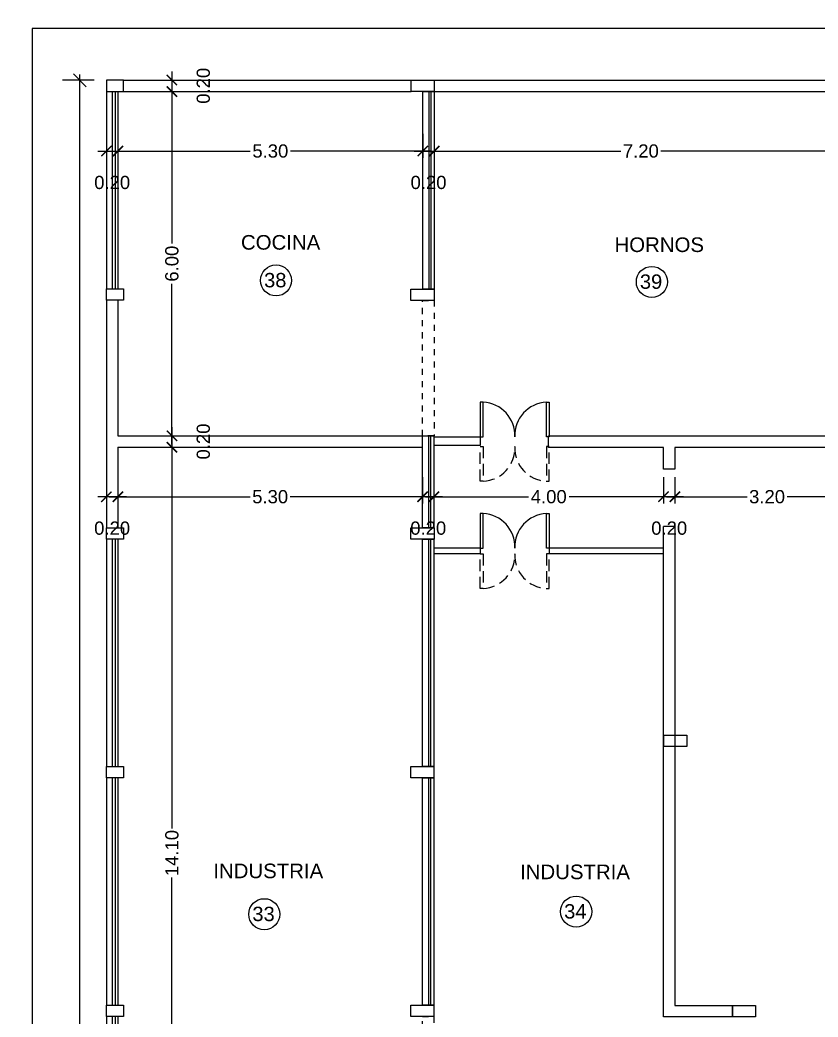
# Model space of a CAD drawing. Extents: x -106 to 115, y -156 to 65.
# Drawn here: x -16.49 to -2.61, y -26.3 to -8.97 of the extents above; entities that cross this region are included whole.
import ezdxf
from ezdxf.enums import TextEntityAlignment as Align

# ---------------------------------------------------------------- set-up
doc = ezdxf.new("R2010")
doc.units = 0
doc.header["$LTSCALE"] = 100
doc.header["$MEASUREMENT"] = 0
doc.linetypes.add('HIDDEN', pattern=[0.375, 0.25, -0.125])
doc.linetypes.add('MCDASH01', pattern=[0.002117, 0.001058, -0.001058])
doc.layers.get('0').update_dxf_attribs({"color": 9, "linetype": 'CONTINUOUS'})
doc.layers.get('DEFPOINTS').update_dxf_attribs({"color": 9, "linetype": 'CONTINUOUS'})
for name, color, linetype in [('COTAS', 9, 'CONTINUOUS'), ('MUROS', 9, 'CONTINUOUS'), ('PUERTAS', 9, 'CONTINUOUS'), ('texto', 9, 'CONTINUOUS'), ('UNTITLED-1', 9, 'CONTINUOUS')]:
    doc.layers.add(name, color=color, linetype=linetype)
doc.styles.get("Standard").update_dxf_attribs({"font": 'arial.ttf'})
doc.dimstyles.get("Standard").update_dxf_attribs({"dimtxt": 0.23, "dimasz": 0.18, "dimexe": 0.12, "dimexo": 0.2, "dimgap": 0.05, "dimtad": 0, "dimzin": 0, "dimdsep": 46, "dimtxsty": 'Standard', "dimblk": 'ARCHTICK', "dimcen": 0.09, "dimdle": 0.15, "dimadec": 0, "dimazin": 0, "dimtfac": 1, "dimtofl": 0, "dimtmove": 2, "dimatfit": 3, "dimfxl": 1, "dimtolj": 1, "dimtzin": 0, "dimarcsym": 0})

# ---------------------------------------------------------------- blocks, each defined once
blk = doc.blocks.new('_ARCHTICK')
at = {"color": 0, "linetype": 'ByBlock', "const_width": 0.15}
blk.add_lwpolyline([(-0.5, -0.5), (0.5, 0.5)], dxfattribs=at)
blk = doc.blocks.new('*D158')
at = {"layer": 'COTAS', "color": 0, "linetype": 'Continuous', "lineweight": -2, "transparency": 16777216}
for p, q in [((-5.097, -16.918), (-5.097, -17.377)), ((-1.893, -16.918), (-1.893, -17.377)), ((-5.247, -17.257), (-3.843, -17.257)), ((-1.743, -17.257), (-3.147, -17.257))]:
    blk.add_line(p, q, dxfattribs=at)
at = {"layer": 'DEFPOINTS', "color": 0, "linetype": 'Continuous', "transparency": 16777216}
for p in [(-5.097, -16.718), (-1.893, -16.718), (-5.097, -17.257)]:
    blk.add_point(p, dxfattribs=at)
at = {"layer": 'COTAS', "color": 0, "linetype": 'Continuous', "lineweight": -2, "transparency": 16777216, "xscale": 0.18, "yscale": 0.18, "zscale": 0.18, "rotation": 180}
blk.add_blockref('_ARCHTICK', (-5.097, -17.257), dxfattribs=at)
at = {"layer": 'COTAS', "color": 0, "linetype": 'Continuous', "lineweight": -2, "transparency": 16777216, "xscale": 0.18, "yscale": 0.18, "zscale": 0.18}
blk.add_blockref('_ARCHTICK', (-1.893, -17.257), dxfattribs=at)
at = {"layer": 'COTAS', "color": 0, "linetype": 'Continuous', "transparency": 16777216, "insert": (-3.495, -17.257), "char_height": 0.23, "attachment_point": 5}
blk.add_mtext('\\A1;3.20', dxfattribs=at)
blk = doc.blocks.new('*D159')
at = {"layer": 'COTAS', "color": 0, "linetype": 'Continuous', "lineweight": -2, "transparency": 16777216}
for p, q in [((-5.297, -16.918), (-5.297, -17.377)), ((-5.097, -16.918), (-5.097, -17.377)), ((-4.947, -17.257), (-5.447, -17.257))]:
    blk.add_line(p, q, dxfattribs=at)
at = {"layer": 'DEFPOINTS', "color": 0, "linetype": 'Continuous', "transparency": 16777216}
for p in [(-5.297, -16.718), (-5.097, -16.718), (-5.297, -17.257)]:
    blk.add_point(p, dxfattribs=at)
at = {"layer": 'COTAS', "color": 0, "linetype": 'Continuous', "lineweight": -2, "transparency": 16777216, "xscale": 0.18, "yscale": 0.18, "zscale": 0.18, "rotation": 180}
blk.add_blockref('_ARCHTICK', (-5.297, -17.257), dxfattribs=at)
at = {"layer": 'COTAS', "color": 0, "linetype": 'Continuous', "lineweight": -2, "transparency": 16777216, "xscale": 0.18, "yscale": 0.18, "zscale": 0.18}
blk.add_blockref('_ARCHTICK', (-5.097, -17.257), dxfattribs=at)
at = {"layer": 'COTAS', "color": 0, "linetype": 'Continuous', "transparency": 16777216, "insert": (-5.197, -17.804), "char_height": 0.23, "attachment_point": 5}
blk.add_mtext('\\A1;0.20', dxfattribs=at)
blk = doc.blocks.new('*D160')
at = {"layer": 'COTAS', "color": 0, "linetype": 'Continuous', "lineweight": -2, "transparency": 16777216}
for p, q in [((-9.289, -16.918), (-9.289, -17.377)), ((-5.297, -16.918), (-5.297, -17.377)), ((-9.439, -17.257), (-7.646, -17.257)), ((-5.147, -17.257), (-6.94, -17.257))]:
    blk.add_line(p, q, dxfattribs=at)
at = {"layer": 'DEFPOINTS', "color": 0, "linetype": 'Continuous', "transparency": 16777216}
for p in [(-9.289, -16.718), (-5.297, -16.718), (-9.289, -17.257)]:
    blk.add_point(p, dxfattribs=at)
at = {"layer": 'COTAS', "color": 0, "linetype": 'Continuous', "lineweight": -2, "transparency": 16777216, "xscale": 0.18, "yscale": 0.18, "zscale": 0.18, "rotation": 180}
blk.add_blockref('_ARCHTICK', (-9.289, -17.257), dxfattribs=at)
at = {"layer": 'COTAS', "color": 0, "linetype": 'Continuous', "lineweight": -2, "transparency": 16777216, "xscale": 0.18, "yscale": 0.18, "zscale": 0.18}
blk.add_blockref('_ARCHTICK', (-5.297, -17.257), dxfattribs=at)
at = {"layer": 'COTAS', "color": 0, "linetype": 'Continuous', "transparency": 16777216, "insert": (-7.293, -17.257), "char_height": 0.23, "attachment_point": 5}
blk.add_mtext('\\A1;4.00', dxfattribs=at)
blk = doc.blocks.new('*D161')
at = {"layer": 'COTAS', "color": 0, "linetype": 'Continuous', "lineweight": -2, "transparency": 16777216}
for p, q in [((-9.489, -16.918), (-9.489, -17.377)), ((-9.289, -16.918), (-9.289, -17.377)), ((-9.139, -17.257), (-9.639, -17.257))]:
    blk.add_line(p, q, dxfattribs=at)
at = {"layer": 'DEFPOINTS', "color": 0, "linetype": 'Continuous', "transparency": 16777216}
for p in [(-9.489, -16.718), (-9.289, -16.718), (-9.489, -17.257)]:
    blk.add_point(p, dxfattribs=at)
at = {"layer": 'COTAS', "color": 0, "linetype": 'Continuous', "lineweight": -2, "transparency": 16777216, "xscale": 0.18, "yscale": 0.18, "zscale": 0.18, "rotation": 180}
blk.add_blockref('_ARCHTICK', (-9.489, -17.257), dxfattribs=at)
at = {"layer": 'COTAS', "color": 0, "linetype": 'Continuous', "lineweight": -2, "transparency": 16777216, "xscale": 0.18, "yscale": 0.18, "zscale": 0.18}
blk.add_blockref('_ARCHTICK', (-9.289, -17.257), dxfattribs=at)
at = {"layer": 'COTAS', "color": 0, "linetype": 'Continuous', "transparency": 16777216, "insert": (-9.389, -17.804), "char_height": 0.23, "attachment_point": 5}
blk.add_mtext('\\A1;0.20', dxfattribs=at)
blk = doc.blocks.new('*D162')
at = {"layer": 'COTAS', "color": 0, "linetype": 'Continuous', "lineweight": -2, "transparency": 16777216}
for p, q in [((-14.788, -16.918), (-14.788, -17.377)), ((-9.489, -16.918), (-9.489, -17.377)), ((-14.938, -17.257), (-12.487, -17.257)), ((-9.339, -17.257), (-11.79, -17.257))]:
    blk.add_line(p, q, dxfattribs=at)
at = {"layer": 'DEFPOINTS', "color": 0, "linetype": 'Continuous', "transparency": 16777216}
for p in [(-14.788, -16.718), (-9.489, -16.718), (-14.788, -17.257)]:
    blk.add_point(p, dxfattribs=at)
at = {"layer": 'COTAS', "color": 0, "linetype": 'Continuous', "lineweight": -2, "transparency": 16777216, "xscale": 0.18, "yscale": 0.18, "zscale": 0.18, "rotation": 180}
blk.add_blockref('_ARCHTICK', (-14.788, -17.257), dxfattribs=at)
at = {"layer": 'COTAS', "color": 0, "linetype": 'Continuous', "lineweight": -2, "transparency": 16777216, "xscale": 0.18, "yscale": 0.18, "zscale": 0.18}
blk.add_blockref('_ARCHTICK', (-9.489, -17.257), dxfattribs=at)
at = {"layer": 'COTAS', "color": 0, "linetype": 'Continuous', "transparency": 16777216, "insert": (-12.139, -17.257), "char_height": 0.23, "attachment_point": 5}
blk.add_mtext('\\A1;5.30', dxfattribs=at)
blk = doc.blocks.new('*D163')
at = {"layer": 'COTAS', "color": 0, "linetype": 'Continuous', "lineweight": -2, "transparency": 16777216}
for p, q in [((-14.988, -16.918), (-14.988, -17.377)), ((-14.788, -16.918), (-14.788, -17.377)), ((-14.638, -17.257), (-15.138, -17.257))]:
    blk.add_line(p, q, dxfattribs=at)
at = {"layer": 'DEFPOINTS', "color": 0, "linetype": 'Continuous', "transparency": 16777216}
for p in [(-14.988, -16.718), (-14.788, -16.718), (-14.988, -17.257)]:
    blk.add_point(p, dxfattribs=at)
at = {"layer": 'COTAS', "color": 0, "linetype": 'Continuous', "lineweight": -2, "transparency": 16777216, "xscale": 0.18, "yscale": 0.18, "zscale": 0.18, "rotation": 180}
blk.add_blockref('_ARCHTICK', (-14.988, -17.257), dxfattribs=at)
at = {"layer": 'COTAS', "color": 0, "linetype": 'Continuous', "lineweight": -2, "transparency": 16777216, "xscale": 0.18, "yscale": 0.18, "zscale": 0.18}
blk.add_blockref('_ARCHTICK', (-14.788, -17.257), dxfattribs=at)
at = {"layer": 'COTAS', "color": 0, "linetype": 'Continuous', "transparency": 16777216, "insert": (-14.888, -17.804), "char_height": 0.23, "attachment_point": 5}
blk.add_mtext('\\A1;0.20', dxfattribs=at)
blk = doc.blocks.new('*D164')
at = {"layer": 'COTAS', "color": 0, "linetype": 'Continuous', "lineweight": -2, "transparency": 16777216}
for p, q in [((-14.987, -10.948), (-14.987, -11.367)), ((-14.787, -10.948), (-14.787, -11.367)), ((-15.137, -11.247), (-14.637, -11.247))]:
    blk.add_line(p, q, dxfattribs=at)
at = {"layer": 'DEFPOINTS', "color": 0, "linetype": 'Continuous', "transparency": 16777216}
for p in [(-14.987, -10.748), (-14.787, -10.748), (-14.787, -11.247)]:
    blk.add_point(p, dxfattribs=at)
at = {"layer": 'COTAS', "color": 0, "linetype": 'Continuous', "lineweight": -2, "transparency": 16777216, "xscale": 0.18, "yscale": 0.18, "zscale": 0.18, "rotation": 180}
blk.add_blockref('_ARCHTICK', (-14.987, -11.247), dxfattribs=at)
at = {"layer": 'COTAS', "color": 0, "linetype": 'Continuous', "lineweight": -2, "transparency": 16777216, "xscale": 0.18, "yscale": 0.18, "zscale": 0.18}
blk.add_blockref('_ARCHTICK', (-14.787, -11.247), dxfattribs=at)
at = {"layer": 'COTAS', "color": 0, "linetype": 'Continuous', "transparency": 16777216, "insert": (-14.887, -11.794), "char_height": 0.23, "attachment_point": 5}
blk.add_mtext('\\A1;0.20', dxfattribs=at)
blk = doc.blocks.new('*D165')
at = {"layer": 'COTAS', "color": 0, "linetype": 'Continuous', "lineweight": -2, "transparency": 16777216}
for p, q in [((-14.787, -10.948), (-14.787, -11.367)), ((-9.484, -10.948), (-9.484, -11.367)), ((-14.937, -11.247), (-12.484, -11.247)), ((-9.334, -11.247), (-11.787, -11.247))]:
    blk.add_line(p, q, dxfattribs=at)
at = {"layer": 'DEFPOINTS', "color": 0, "linetype": 'Continuous', "transparency": 16777216}
for p in [(-14.787, -10.748), (-9.484, -10.748), (-9.484, -11.247)]:
    blk.add_point(p, dxfattribs=at)
at = {"layer": 'COTAS', "color": 0, "linetype": 'Continuous', "lineweight": -2, "transparency": 16777216, "xscale": 0.18, "yscale": 0.18, "zscale": 0.18, "rotation": 180}
blk.add_blockref('_ARCHTICK', (-14.787, -11.247), dxfattribs=at)
at = {"layer": 'COTAS', "color": 0, "linetype": 'Continuous', "lineweight": -2, "transparency": 16777216, "xscale": 0.18, "yscale": 0.18, "zscale": 0.18}
blk.add_blockref('_ARCHTICK', (-9.484, -11.247), dxfattribs=at)
at = {"layer": 'COTAS', "color": 0, "linetype": 'Continuous', "transparency": 16777216, "insert": (-12.136, -11.247), "char_height": 0.23, "attachment_point": 5}
blk.add_mtext('\\A1;5.30', dxfattribs=at)
blk = doc.blocks.new('*D166')
at = {"layer": 'COTAS', "color": 0, "linetype": 'Continuous', "lineweight": -2, "transparency": 16777216}
for p, q in [((-9.484, -10.948), (-9.484, -11.367)), ((-9.284, -10.948), (-9.284, -11.367)), ((-9.634, -11.247), (-9.134, -11.247))]:
    blk.add_line(p, q, dxfattribs=at)
at = {"layer": 'DEFPOINTS', "color": 0, "linetype": 'Continuous', "transparency": 16777216}
for p in [(-9.484, -10.748), (-9.284, -10.748), (-9.284, -11.247)]:
    blk.add_point(p, dxfattribs=at)
at = {"layer": 'COTAS', "color": 0, "linetype": 'Continuous', "lineweight": -2, "transparency": 16777216, "xscale": 0.18, "yscale": 0.18, "zscale": 0.18, "rotation": 180}
blk.add_blockref('_ARCHTICK', (-9.484, -11.247), dxfattribs=at)
at = {"layer": 'COTAS', "color": 0, "linetype": 'Continuous', "lineweight": -2, "transparency": 16777216, "xscale": 0.18, "yscale": 0.18, "zscale": 0.18}
blk.add_blockref('_ARCHTICK', (-9.284, -11.247), dxfattribs=at)
at = {"layer": 'COTAS', "color": 0, "linetype": 'Continuous', "transparency": 16777216, "insert": (-9.384, -11.794), "char_height": 0.23, "attachment_point": 5}
blk.add_mtext('\\A1;0.20', dxfattribs=at)
blk = doc.blocks.new('*D167')
at = {"layer": 'COTAS', "color": 0, "linetype": 'Continuous', "lineweight": -2, "transparency": 16777216}
for p, q in [((-9.284, -10.948), (-9.284, -11.367)), ((-2.097, -10.948), (-2.097, -11.367)), ((-9.434, -11.247), (-6.038, -11.247)), ((-1.947, -11.247), (-5.343, -11.247))]:
    blk.add_line(p, q, dxfattribs=at)
at = {"layer": 'DEFPOINTS', "color": 0, "linetype": 'Continuous', "transparency": 16777216}
for p in [(-9.284, -10.748), (-2.097, -10.748), (-2.097, -11.247)]:
    blk.add_point(p, dxfattribs=at)
at = {"layer": 'COTAS', "color": 0, "linetype": 'Continuous', "lineweight": -2, "transparency": 16777216, "xscale": 0.18, "yscale": 0.18, "zscale": 0.18, "rotation": 180}
blk.add_blockref('_ARCHTICK', (-9.284, -11.247), dxfattribs=at)
at = {"layer": 'COTAS', "color": 0, "linetype": 'Continuous', "lineweight": -2, "transparency": 16777216, "xscale": 0.18, "yscale": 0.18, "zscale": 0.18}
blk.add_blockref('_ARCHTICK', (-2.097, -11.247), dxfattribs=at)
at = {"layer": 'COTAS', "color": 0, "linetype": 'Continuous', "transparency": 16777216, "insert": (-5.691, -11.247), "char_height": 0.23, "attachment_point": 5}
blk.add_mtext('\\A1;7.20', dxfattribs=at)
blk = doc.blocks.new('*D170')
at = {"layer": 'COTAS', "color": 0, "linetype": 'Continuous', "lineweight": -2, "transparency": 16777216}
for p, q in [((-13.848, -9.862), (-13.848, -10.362)), ((-14.212, -10.012), (-13.728, -10.012)), ((-14.212, -10.212), (-13.728, -10.212))]:
    blk.add_line(p, q, dxfattribs=at)
at = {"layer": 'DEFPOINTS', "color": 0, "linetype": 'Continuous', "transparency": 16777216}
for p in [(-14.412, -10.012), (-14.412, -10.212), (-13.848, -10.212)]:
    blk.add_point(p, dxfattribs=at)
at = {"layer": 'COTAS', "color": 0, "linetype": 'Continuous', "lineweight": -2, "transparency": 16777216, "xscale": 0.18, "yscale": 0.18, "zscale": 0.18}
for p, rotation in [((-13.848, -10.012), 90), ((-13.848, -10.212), 270)]:
    blk.add_blockref('_ARCHTICK', p, dxfattribs=dict(at, rotation=rotation))
at = {"layer": 'COTAS', "color": 0, "linetype": 'Continuous', "transparency": 16777216, "insert": (-13.301, -10.112), "char_height": 0.23, "attachment_point": 5, "rotation": 90}
blk.add_mtext('\\A1;0.20', dxfattribs=at)
blk = doc.blocks.new('*D171')
at = {"layer": 'COTAS', "color": 0, "linetype": 'Continuous', "lineweight": -2, "transparency": 16777216}
for p, q in [((-14.212, -10.212), (-13.728, -10.212)), ((-13.848, -10.062), (-13.848, -12.856)), ((-13.848, -16.347), (-13.848, -13.554)), ((-14.212, -16.197), (-13.728, -16.197))]:
    blk.add_line(p, q, dxfattribs=at)
at = {"layer": 'DEFPOINTS', "color": 0, "linetype": 'Continuous', "transparency": 16777216}
for p in [(-14.412, -10.212), (-14.412, -16.197), (-13.848, -16.197)]:
    blk.add_point(p, dxfattribs=at)
at = {"layer": 'COTAS', "color": 0, "linetype": 'Continuous', "lineweight": -2, "transparency": 16777216, "xscale": 0.18, "yscale": 0.18, "zscale": 0.18}
for p, rotation in [((-13.848, -10.212), 90), ((-13.848, -16.197), 270)]:
    blk.add_blockref('_ARCHTICK', p, dxfattribs=dict(at, rotation=rotation))
at = {"layer": 'COTAS', "color": 0, "linetype": 'Continuous', "transparency": 16777216, "insert": (-13.848, -13.205), "char_height": 0.23, "attachment_point": 5, "rotation": 90}
blk.add_mtext('\\A1;6.00', dxfattribs=at)
blk = doc.blocks.new('*D172')
at = {"layer": 'COTAS', "color": 0, "linetype": 'Continuous', "lineweight": -2, "transparency": 16777216}
for p, q in [((-13.848, -16.047), (-13.848, -16.547)), ((-14.212, -16.197), (-13.728, -16.197)), ((-14.212, -16.397), (-13.728, -16.397))]:
    blk.add_line(p, q, dxfattribs=at)
at = {"layer": 'DEFPOINTS', "color": 0, "linetype": 'Continuous', "transparency": 16777216}
for p in [(-14.412, -16.197), (-14.412, -16.397), (-13.848, -16.397)]:
    blk.add_point(p, dxfattribs=at)
at = {"layer": 'COTAS', "color": 0, "linetype": 'Continuous', "lineweight": -2, "transparency": 16777216, "xscale": 0.18, "yscale": 0.18, "zscale": 0.18}
for p, rotation in [((-13.848, -16.197), 90), ((-13.848, -16.397), 270)]:
    blk.add_blockref('_ARCHTICK', p, dxfattribs=dict(at, rotation=rotation))
at = {"layer": 'COTAS', "color": 0, "linetype": 'Continuous', "transparency": 16777216, "insert": (-13.301, -16.297), "char_height": 0.23, "attachment_point": 5, "rotation": 90}
blk.add_mtext('\\A1;0.20', dxfattribs=at)
blk = doc.blocks.new('*D173')
at = {"layer": 'COTAS', "color": 0, "linetype": 'Continuous', "lineweight": -2, "transparency": 16777216}
for p, q in [((-13.848, -16.247), (-13.848, -23.026)), ((-14.212, -16.397), (-13.728, -16.397)), ((-13.848, -30.657), (-13.848, -23.879)), ((-14.212, -30.507), (-13.728, -30.507))]:
    blk.add_line(p, q, dxfattribs=at)
at = {"layer": 'DEFPOINTS', "color": 0, "linetype": 'Continuous', "transparency": 16777216}
for p in [(-14.412, -16.397), (-14.412, -30.507), (-13.848, -30.507)]:
    blk.add_point(p, dxfattribs=at)
at = {"layer": 'COTAS', "color": 0, "linetype": 'Continuous', "lineweight": -2, "transparency": 16777216, "xscale": 0.18, "yscale": 0.18, "zscale": 0.18}
for p, rotation in [((-13.848, -16.397), 90), ((-13.848, -30.507), 270)]:
    blk.add_blockref('_ARCHTICK', p, dxfattribs=dict(at, rotation=rotation))
at = {"layer": 'COTAS', "color": 0, "linetype": 'Continuous', "transparency": 16777216, "insert": (-13.848, -23.452), "char_height": 0.23, "attachment_point": 5, "rotation": 90}
blk.add_mtext('\\A1;14.10', dxfattribs=at)

msp = doc.modelspace()

# ---------------------------------------------------------------- linework, layer by layer
at = {"linetype": 'Continuous'}
for p, q in [((-14.688, -10.012), (-9.685, -10.012)), ((-9.284, -10.012), (-2.093, -10.012)), ((-14.987, -10.212), (-14.988, -13.642)), ((-14.887, -10.212), (-14.888, -13.642)), ((-14.837, -10.213), (-14.838, -13.643)), ((-14.787, -10.213), (-14.788, -13.643)), ((-14.688, -10.212), (-9.685, -10.212)), ((-9.284, -10.212), (-2.093, -10.212)), ((-14.988, -13.842), (-14.988, -17.796)), ((-14.788, -13.842), (-14.788, -16.197)), ((-14.788, -16.197), (-9.489, -16.197)), ((-14.788, -16.397), (-9.489, -16.397)), ((-14.788, -16.397), (-14.788, -17.796)), ((-14.988, -17.996), (-14.988, -21.944)), ((-14.888, -17.996), (-14.888, -21.944)), ((-14.838, -17.996), (-14.838, -21.944)), ((-14.788, -17.996), (-14.788, -21.944)), ((-14.988, -22.144), (-14.988, -26.094)), ((-14.888, -22.146), (-14.888, -26.094)), ((-14.838, -22.146), (-14.838, -26.094)), ((-14.788, -22.146), (-14.788, -26.094)), ((-14.988, -26.294), (-14.988, -30.507)), ((-14.888, -26.294), (-14.888, -30.507)), ((-14.838, -26.294), (-14.838, -30.507)), ((-14.788, -26.294), (-14.788, -30.507))]:
    msp.add_line(p, q, dxfattribs=at)
for points in [[(-14.688, -10.012), (-14.987, -10.012), (-14.987, -10.212), (-14.688, -10.212)], [(-9.685, -10.012), (-9.284, -10.012), (-9.284, -10.21), (-9.685, -10.21)], [(-14.988, -13.642), (-14.688, -13.642), (-14.688, -13.842), (-14.988, -13.842)], [(-14.988, -17.796), (-14.688, -17.796), (-14.688, -17.996), (-14.988, -17.996)], [(-14.988, -21.944), (-14.688, -21.944), (-14.688, -22.144), (-14.988, -22.144)], [(-14.988, -26.094), (-14.688, -26.094), (-14.688, -26.294), (-14.988, -26.294)]]:
    msp.add_lwpolyline(points, close=True, dxfattribs=at)
at = {"layer": 'MUROS', "linetype": 'Continuous'}
for p, q in [((-8.483, -18.15), (-9.289, -18.15)), ((-8.483, -18.15), (-8.483, -18.25)), ((-5.297, -18.15), (-7.283, -18.15)), ((-7.283, -18.15), (-7.283, -18.25)), ((-8.483, -18.25), (-9.289, -18.25)), ((-5.297, -18.25), (-7.283, -18.25))]:
    msp.add_line(p, q, dxfattribs=at)
at = {"layer": 'PUERTAS', "linetype": 'Continuous'}
for points in [[(-8.483, -16.214), (-8.433, -16.214), (-8.433, -15.614), (-8.483, -15.614)], [(-7.283, -16.214), (-7.333, -16.214), (-7.333, -15.614), (-7.283, -15.614)], [(-8.483, -18.15), (-8.433, -18.15), (-8.433, -17.55), (-8.483, -17.55)], [(-7.283, -18.15), (-7.333, -18.15), (-7.333, -17.55), (-7.283, -17.55)]]:
    msp.add_lwpolyline(points, close=True, dxfattribs=at)
at = {"layer": 'PUERTAS', "linetype": 'HIDDEN', "ltscale": 0.008}
for points in [[(-8.483, -16.386), (-8.433, -16.386), (-8.433, -16.986), (-8.483, -16.986)], [(-7.283, -16.386), (-7.333, -16.386), (-7.333, -16.986), (-7.283, -16.986)], [(-8.483, -18.25), (-8.433, -18.25), (-8.433, -18.85), (-8.483, -18.85)], [(-7.283, -18.25), (-7.333, -18.25), (-7.333, -18.85), (-7.283, -18.85)]]:
    msp.add_lwpolyline(points, close=True, dxfattribs=at)
at = {"layer": 'PUERTAS', "linetype": 'Continuous'}
for centre, start, end in [((-8.458, -16.189), 357.5104, 87.5104), ((-7.308, -16.189), 92.4896, 182.4896), ((-8.458, -18.125), 357.5104, 87.5104), ((-7.308, -18.125), 92.4896, 182.4896)]:
    msp.add_arc(centre, 0.576, start, end, dxfattribs=at)
at = {"layer": 'PUERTAS', "linetype": 'HIDDEN', "ltscale": 0.008}
for centre, start, end in [((-8.458, -16.411), 272.4896, 2.4896), ((-7.308, -16.411), 177.5104, 267.5104), ((-8.458, -18.275), 272.4896, 2.4896), ((-7.308, -18.275), 177.5104, 267.5104)]:
    msp.add_arc(centre, 0.576, start, end, dxfattribs=at)
at = {"layer": 'texto', "linetype": 'Continuous'}
for centre, radius in [((4.578, -45.728), 110.721), ((-12.037, -13.496), 0.27), ((-5.499, -13.522), 0.27), ((-12.241, -24.515), 0.27), ((-6.816, -24.47), 0.27)]:
    msp.add_circle(centre, radius, dxfattribs=at)
at = {"layer": 'UNTITLED-1', "linetype": 'Continuous'}
for p, q in [((-16.28, -9.114), (-16.28, -34.937)), ((13.603, -9.114), (-16.28, -9.114)), ((-15.2, -10.017), (-15.75, -10.017)), ((-15.45, -10.017), (-15.45, -9.917)), ((-15.45, -46.517), (-15.45, -10.017))]:
    msp.add_line(p, q, dxfattribs=at)
at = {"layer": 'UNTITLED-1'}
msp.add_line((-15.338, -10.13), (-15.562, -9.905), dxfattribs=at)
at = {"layer": 'UNTITLED-1', "linetype": 'Continuous'}
for points in [[(-9.484, -10.21), (-9.284, -10.21), (-9.284, -13.648), (-9.484, -13.648)], [(-9.374, -10.21), (-9.344, -10.21), (-9.344, -13.648), (-9.374, -13.648)], [(-9.689, -13.646), (-9.288, -13.646), (-9.288, -13.846), (-9.689, -13.846)], [(-9.489, -16.197), (-9.289, -16.197), (-9.289, -17.796), (-9.489, -17.796)], [(-9.379, -16.197), (-9.349, -16.197), (-9.349, -17.796), (-9.379, -17.796)], [(-9.285, -16.214), (-8.483, -16.214), (-8.483, -16.364), (-9.285, -16.364)], [(-9.689, -17.796), (-9.288, -17.796), (-9.288, -17.996), (-9.689, -17.996)], [(-9.489, -17.996), (-9.289, -17.996), (-9.289, -21.946), (-9.489, -21.946)], [(-9.379, -17.996), (-9.349, -17.996), (-9.349, -21.946), (-9.379, -21.946)], [(-5.288, -21.401), (-4.888, -21.401), (-4.888, -21.601), (-5.288, -21.601)], [(-9.689, -21.944), (-9.289, -21.944), (-9.289, -22.144), (-9.689, -22.144)], [(-9.489, -22.146), (-9.289, -22.146), (-9.289, -26.096), (-9.489, -26.096)], [(-9.379, -22.146), (-9.349, -22.146), (-9.349, -26.096), (-9.379, -26.096)], [(-9.69, -26.094), (-9.29, -26.094), (-9.29, -26.294), (-9.69, -26.294)], [(-4.098, -26.101), (-3.698, -26.101), (-3.698, -26.301), (-4.098, -26.301)]]:
    msp.add_lwpolyline(points, close=True, dxfattribs=at)
at = {"layer": 'UNTITLED-1', "linetype": 'MCDASH01'}
for points in [[(-9.489, -13.846), (-9.288, -13.846), (-9.288, -16.197), (-9.489, -16.197)], [(-9.489, -26.295), (-9.29, -26.295), (-9.29, -30.5), (-9.489, -30.5)]]:
    msp.add_lwpolyline(points, close=True, dxfattribs=at)
at = {"layer": 'UNTITLED-1', "linetype": 'Continuous'}
for points in [[(-7.297, -16.2), (-2.097, -16.2), (-2.097, -16.4), (-5.097, -16.4)], [(-5.297, -16.4), (-7.297, -16.4), (-7.297, -16.2)], [(-5.297, -16.775), (-5.297, -16.4)], [(-5.097, -16.4), (-5.097, -16.775)], [(-5.097, -16.775), (-5.297, -16.775)], [(-5.097, -26.3), (-5.297, -26.3), (-5.297, -17.775)], [(-5.097, -17.775), (-5.297, -17.775)], [(-5.097, -17.775), (-5.097, -26.1)], [(-5.097, -26.1), (-4.097, -26.1), (-4.097, -26.3), (-5.147, -26.3)]]:
    msp.add_lwpolyline(points, dxfattribs=at)

# ---------------------------------------------------------------- texts
at = {"layer": 'texto', "linetype": 'Continuous'}
for s, p in [('38', (-12.05, -13.616)), ('39', (-5.513, -13.642)), ('33', (-12.254, -24.635)), ('34', (-6.83, -24.59))]:
    msp.add_text(s, height=0.25, dxfattribs=at).set_placement(p, align=Align.CENTER)
at = {"layer": 'UNTITLED-1'}
for s, p in [('COCINA', (-12.647, -12.961)), ('HORNOS', (-6.149, -13.002)), ('INDUSTRIA', (-13.128, -23.889)), ('INDUSTRIA', (-7.792, -23.906))]:
    msp.add_text(s, height=0.254, dxfattribs=at).set_placement(p)

# ---------------------------------------------------------------- dimensions: what is measured, and where the dimension line sits
at = {"layer": 'COTAS', "linetype": 'Continuous'}
for base, p1, p2, picture, middle in [((-13.848, -10.212), (-14.412, -10.012), (-14.412, -10.212), '*D170', (-13.301, -10.112)), ((-13.848, -16.397), (-14.412, -16.197), (-14.412, -16.397), '*D172', (-13.301, -16.297))]:
    dim = msp.add_linear_dim(base=base, p1=p1, p2=p2, angle=90, dimstyle='Standard', dxfattribs=at)
    dim.commit()
    dim.dimension.update_dxf_attribs({"geometry": picture, "text_midpoint": middle})
for base, p1, p2, text, picture, middle in [((-13.848, -16.197), (-14.412, -10.212), (-14.412, -16.197), '6.00', '*D171', (-13.848, -13.205)), ((-13.848, -30.507), (-14.412, -16.397), (-14.412, -30.507), '14.10', '*D173', (-13.848, -23.452))]:
    dim = msp.add_linear_dim(base=base, p1=p1, p2=p2, angle=90, text=text, dimstyle='Standard', dxfattribs=at)
    dim.commit()
    dim.dimension.update_dxf_attribs({"geometry": picture, "text_midpoint": middle})
for base, p1, p2, picture, middle in [((-14.787, -11.247), (-14.987, -10.748), (-14.787, -10.748), '*D164', (-14.887, -11.794)), ((-9.484, -11.247), (-14.787, -10.748), (-9.484, -10.748), '*D165', (-12.136, -11.247)), ((-9.284, -11.247), (-9.484, -10.748), (-9.284, -10.748), '*D166', (-9.384, -11.794)), ((-14.988, -17.257), (-14.788, -16.718), (-14.988, -16.718), '*D163', (-14.888, -17.804)), ((-14.788, -17.257), (-9.489, -16.718), (-14.788, -16.718), '*D162', (-12.139, -17.257)), ((-9.489, -17.257), (-9.289, -16.718), (-9.489, -16.718), '*D161', (-9.389, -17.804)), ((-5.297, -17.257), (-5.097, -16.718), (-5.297, -16.718), '*D159', (-5.197, -17.804)), ((-5.097, -17.257), (-1.893, -16.718), (-5.097, -16.718), '*D158', (-3.495, -17.257))]:
    dim = msp.add_linear_dim(base=base, p1=p1, p2=p2, dimstyle='Standard', dxfattribs=at)
    dim.commit()
    dim.dimension.update_dxf_attribs({"geometry": picture, "text_midpoint": middle})
for base, p1, p2, text, picture, middle in [((-2.097, -11.247), (-9.284, -10.748), (-2.097, -10.748), '7.20', '*D167', (-5.691, -11.247)), ((-9.289, -17.257), (-5.297, -16.718), (-9.289, -16.718), '4.00', '*D160', (-7.293, -17.257))]:
    dim = msp.add_linear_dim(base=base, p1=p1, p2=p2, text=text, dimstyle='Standard', dxfattribs=at)
    dim.commit()
    dim.dimension.update_dxf_attribs({"geometry": picture, "text_midpoint": middle})

doc.saveas('drawing.dxf')
